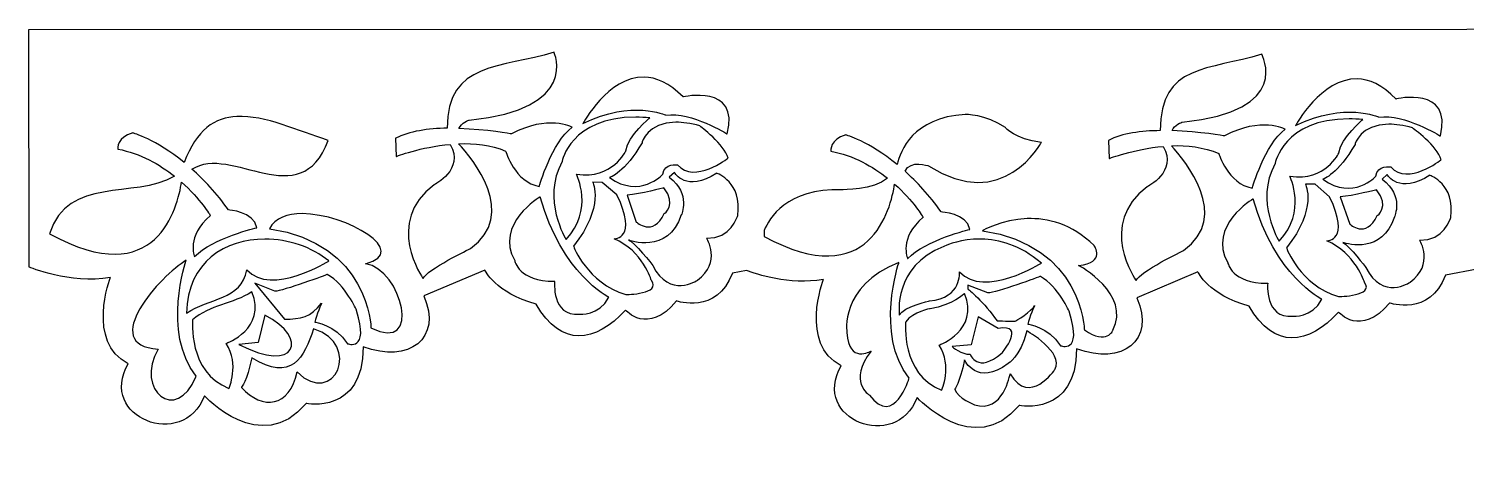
# Model space of a CAD drawing. Header units: centimetres. Extents: x -8.4 to 5.7, y 11.9 to 13.
# Drawn here: x -8.446 to -4.907, y 11.946 to 13.01 of the extents above; entities that cross this region are included whole.
import ezdxf

# ---------------------------------------------------------------- set-up
doc = ezdxf.new("R2010")
doc.units = ezdxf.units.CM
doc.header["$MEASUREMENT"] = 0
doc.layers.add('Layer 1', color=7, linetype='Continuous')

msp = doc.modelspace()

# ---------------------------------------------------------------- linework, layer by layer
at = {"layer": 'Layer 1', "color": 21}
for points, knots in [([(-1.36597, 13.0102), (-1.36597, 13.0102), (-8.44605, 13.00855), (-8.44605, 13.00855), (-8.44605, 13.00855), (-8.44605, 13.00855), (-8.44523, 12.42398), (-8.44523, 12.42398), (-8.44523, 12.42398), (-8.44523, 12.42398), (-8.34491, 12.38074), (-8.24514, 12.39835), (-8.24514, 12.39835), (-8.24514, 12.39835), (-8.30519, 12.23902), (-8.20131, 12.18586), (-8.20131, 12.18586), (-8.2777, 12.05446), (-8.06534, 11.97071), (-8.01363, 12.10731), (-8.01363, 12.10731), (-8.01363, 12.10731), (-7.87517, 11.95535), (-7.7631, 12.08829), (-7.7631, 12.08829), (-7.7631, 12.08829), (-7.62258, 12.06061), (-7.62254, 12.22803), (-7.62254, 12.22803), (-7.51024, 12.18499), (-7.42706, 12.24907), (-7.47371, 12.35288), (-7.47371, 12.35288), (-7.47371, 12.35288), (-7.32323, 12.41654), (-7.32323, 12.41654), (-7.32323, 12.41654), (-7.32323, 12.41654), (-7.29842, 12.36026), (-7.19672, 12.33303), (-7.19672, 12.33303), (-7.13597, 12.22484), (-7.05127, 12.23678), (-6.97679, 12.31815), (-6.97679, 12.31815), (-6.97679, 12.31815), (-6.92314, 12.25419), (-6.85111, 12.34047), (-6.85111, 12.34047), (-6.85111, 12.34047), (-6.75213, 12.30585), (-6.71386, 12.4091), (-6.71386, 12.4091), (-6.71386, 12.4091), (-6.67913, 12.41572), (-6.67913, 12.41572), (-6.67913, 12.41572), (-6.65529, 12.40651), (-6.57444, 12.37845), (-6.48979, 12.39339), (-6.48979, 12.39339), (-6.48979, 12.39339), (-6.54984, 12.23406), (-6.44597, 12.1809), (-6.44597, 12.1809), (-6.52235, 12.0495), (-6.31082, 11.96657), (-6.25911, 12.10318), (-6.25911, 12.10318), (-6.25911, 12.10318), (-6.11982, 11.95039), (-6.00775, 12.08333), (-6.00775, 12.08333), (-6.00775, 12.08333), (-5.8664, 12.05565), (-5.86637, 12.22307), (-5.86637, 12.22307), (-5.75406, 12.18003), (-5.67171, 12.24411), (-5.71836, 12.34792), (-5.71836, 12.34792), (-5.71836, 12.34792), (-5.56788, 12.41241), (-5.56788, 12.41241), (-5.56788, 12.41241), (-5.56788, 12.41241), (-5.54307, 12.3553), (-5.44138, 12.32807), (-5.44138, 12.32807), (-5.38063, 12.21988), (-5.29593, 12.23182), (-5.22144, 12.31319), (-5.22144, 12.31319), (-5.22144, 12.31319), (-5.1678, 12.24923), (-5.09577, 12.33551), (-5.09577, 12.33551), (-5.09577, 12.33551), (-4.99679, 12.30089), (-4.95851, 12.40414), (-4.95851, 12.40414), (-4.95851, 12.40414), (-4.87997, 12.41902), (-4.87997, 12.41902), (-4.87997, 12.41902), (-4.87997, 12.41902), (-4.87997, 12.4215), (-4.87997, 12.4215), (-4.87997, 12.4215), (-4.84172, 12.41191), (-4.78875, 12.4038), (-4.73527, 12.41323), (-4.73527, 12.41323), (-4.73527, 12.41324), (-4.79532, 12.25391), (-4.69145, 12.20074), (-4.69145, 12.20074), (-4.76783, 12.06934), (-4.55548, 11.98642), (-4.50376, 12.12302), (-4.50376, 12.12302), (-4.50376, 12.12302), (-4.3653, 11.97023), (-4.25323, 12.10318), (-4.25323, 12.10318), (-4.25323, 12.10318), (-4.11271, 12.07549), (-4.11267, 12.24291), (-4.11267, 12.24291), (-4.00037, 12.19987), (-3.91719, 12.26396), (-3.96385, 12.36776), (-3.96385, 12.36776), (-3.96385, 12.36776), (-3.81336, 12.43225), (-3.81336, 12.43225), (-3.81336, 12.43225), (-3.81336, 12.43225), (-3.78855, 12.37514), (-3.68686, 12.34792), (-3.68686, 12.34792), (-3.62611, 12.23973), (-3.54141, 12.25249), (-3.46693, 12.33386), (-3.46693, 12.33386), (-3.46693, 12.33386), (-3.41328, 12.26907), (-3.34125, 12.35536), (-3.34125, 12.35536), (-3.34125, 12.35536), (-3.24227, 12.32074), (-3.204, 12.42398), (-3.204, 12.42398), (-3.204, 12.42398), (-3.16927, 12.4306), (-3.16927, 12.4306), (-3.16927, 12.4306), (-3.14543, 12.42139), (-3.06457, 12.39416), (-2.97993, 12.4091), (-2.97993, 12.4091), (-2.97993, 12.4091), (-3.03998, 12.24895), (-2.93611, 12.19578), (-2.93611, 12.19578), (-3.01249, 12.06438), (-2.80013, 11.98145), (-2.74842, 12.11806), (-2.74842, 12.11806), (-2.74842, 12.11806), (-2.60996, 11.96527), (-2.49789, 12.09822), (-2.49789, 12.09822), (-2.49789, 12.09822), (-2.35654, 12.07053), (-2.3565, 12.23795), (-2.3565, 12.23795), (-2.2442, 12.19491), (-2.16185, 12.25982), (-2.2085, 12.36363), (-2.2085, 12.36363), (-2.2085, 12.36363), (-2.05802, 12.42729), (-2.05802, 12.42729), (-2.05802, 12.42729), (-2.05802, 12.42729), (-2.03321, 12.37018), (-1.93152, 12.34295), (-1.93152, 12.34295), (-1.87076, 12.23477), (-1.78606, 12.24753), (-1.71158, 12.3289), (-1.71158, 12.3289), (-1.71158, 12.3289), (-1.65794, 12.26411), (-1.5859, 12.3504), (-1.5859, 12.3504), (-1.5859, 12.3504), (-1.48692, 12.3166), (-1.44865, 12.41985), (-1.44865, 12.41985), (-1.44865, 12.41985), (-1.38499, 12.43225), (-1.38499, 12.43225), (-1.38499, 12.43225), (-1.34543, 12.41108), (-1.2779, 12.38276), (-1.21301, 12.39422), (-1.21301, 12.39422), (-1.21301, 12.39422), (-1.27306, 12.23489), (-1.16919, 12.18172), (-1.16919, 12.18172), (-1.24557, 12.05032), (-1.03321, 11.96657), (-0.9815, 12.10318), (-0.9815, 12.10318), (-0.9815, 12.10318), (-0.84304, 11.95121), (-0.73097, 12.08416), (-0.73097, 12.08416), (-0.73097, 12.08416), (-0.59045, 12.05647), (-0.59041, 12.22389), (-0.59041, 12.22389), (-0.47811, 12.18085), (-0.39493, 12.24494), (-0.44158, 12.34874), (-0.44158, 12.34874), (-0.44158, 12.34874), (-0.2911, 12.41241), (-0.2911, 12.41241), (-0.2911, 12.41241), (-0.2911, 12.41241), (-0.26629, 12.35612), (-0.1646, 12.3289), (-0.1646, 12.3289), (-0.10384, 12.22071), (-0.01914, 12.23265), (0.05534, 12.31402), (0.05534, 12.31402), (0.05534, 12.31402), (0.10899, 12.25006), (0.18102, 12.33634), (0.18102, 12.33634), (0.18102, 12.33634), (0.28, 12.30172), (0.31827, 12.40497), (0.31827, 12.40497), (0.31827, 12.40497), (0.353, 12.41158), (0.353, 12.41158), (0.353, 12.41158), (0.37684, 12.40237), (0.45769, 12.37432), (0.54234, 12.38926), (0.54234, 12.38926), (0.54234, 12.38926), (0.48229, 12.22993), (0.58616, 12.17676), (0.58616, 12.17676), (0.50978, 12.04536), (0.72131, 11.96244), (0.77302, 12.09904), (0.77302, 12.09904), (0.77302, 12.09904), (0.91231, 11.94625), (1.02438, 12.0792), (1.02438, 12.0792), (1.02438, 12.0792), (1.16573, 12.05151), (1.16576, 12.21893), (1.16576, 12.21893), (1.27807, 12.17589), (1.36042, 12.23998), (1.31376, 12.34378), (1.31376, 12.34378), (1.31376, 12.34378), (1.46425, 12.40827), (1.46425, 12.40827), (1.46425, 12.40827), (1.46425, 12.40827), (1.48906, 12.35116), (1.59075, 12.32394), (1.59075, 12.32394), (1.6515, 12.21575), (1.7362, 12.22768), (1.81068, 12.30906), (1.81068, 12.30906), (1.81068, 12.30905), (1.86433, 12.2451), (1.93636, 12.33138), (1.93636, 12.33138), (1.93636, 12.33138), (2.03534, 12.29676), (2.07361, 12.40001), (2.07361, 12.40001), (2.07361, 12.40001), (2.15216, 12.41489), (2.15216, 12.41489), (2.15216, 12.41489), (2.15216, 12.41489), (2.15216, 12.41737), (2.15216, 12.41737), (2.15216, 12.41737), (2.19041, 12.40778), (2.24338, 12.39966), (2.29686, 12.4091), (2.29686, 12.4091), (2.29686, 12.4091), (2.2368, 12.24977), (2.34068, 12.19661), (2.34068, 12.19661), (2.2643, 12.06521), (2.47665, 11.98228), (2.52837, 12.11889), (2.52837, 12.11889), (2.52837, 12.11889), (2.66682, 11.9661), (2.77889, 12.09904), (2.77889, 12.09904), (2.77889, 12.09904), (2.91942, 12.07136), (2.91945, 12.23878), (2.91945, 12.23878), (3.03176, 12.19574), (3.11494, 12.25982), (3.06828, 12.36363), (3.06828, 12.36363), (3.06828, 12.36363), (3.21876, 12.42812), (3.21876, 12.42812), (3.21876, 12.42812), (3.21876, 12.42812), (3.24357, 12.37101), (3.34527, 12.34378), (3.34527, 12.34378), (3.40602, 12.23559), (3.49072, 12.24836), (3.5652, 12.32973), (3.5652, 12.32973), (3.5652, 12.32973), (3.61885, 12.26494), (3.69088, 12.35122), (3.69088, 12.35122), (3.69088, 12.35122), (3.78986, 12.3166), (3.82813, 12.41985), (3.82813, 12.41985), (3.82813, 12.41985), (3.86286, 12.42646), (3.86286, 12.42646), (3.86286, 12.42646), (3.8867, 12.41726), (3.96756, 12.39003), (4.0522, 12.40497), (4.0522, 12.40497), (4.0522, 12.40497), (3.99215, 12.24481), (4.09602, 12.19165), (4.09602, 12.19165), (4.01964, 12.06025), (4.232, 11.97732), (4.28371, 12.11392), (4.28371, 12.11392), (4.28371, 12.11392), (4.42217, 11.96113), (4.53424, 12.09408), (4.53424, 12.09408), (4.53424, 12.09408), (4.67559, 12.0664), (4.67563, 12.23381), (4.67563, 12.23381), (4.78793, 12.19077), (4.87028, 12.25569), (4.82363, 12.35949), (4.82363, 12.35949), (4.82363, 12.35949), (4.97411, 12.42316), (4.97411, 12.42316), (4.97411, 12.42316), (4.97411, 12.42316), (4.99892, 12.36605), (5.10061, 12.33882), (5.10061, 12.33882), (5.16136, 12.23063), (5.24606, 12.24339), (5.32055, 12.32476), (5.32055, 12.32476), (5.32055, 12.32476), (5.37419, 12.25998), (5.44623, 12.34626), (5.44623, 12.34626), (5.44622, 12.34626), (5.54521, 12.31247), (5.58348, 12.41572), (5.58348, 12.41572), (5.58348, 12.41572), (5.66285, 12.4306), (5.66285, 12.4306), (5.66285, 12.4306), (5.66285, 12.4306), (5.66699, 13.00524), (5.66699, 13.00524), (5.66699, 13.00524), (5.66699, 13.00524), (-1.36597, 13.00359), (-1.36597, 13.00359), (-1.36597, 13.00359), (-1.36597, 13.00359), (-1.36597, 13.0102), (-1.36597, 13.0102)], [0, 0, 0, 0, 0.0096154, 0.0096154, 0.0096154, 0.0096154, 0.0192308, 0.0192308, 0.0192308, 0.0192308, 0.0288462, 0.0288462, 0.0288462, 0.0288462, 0.0384615, 0.0384615, 0.0384615, 0.0384615, 0.0480769, 0.0480769, 0.0480769, 0.0480769, 0.0576923, 0.0576923, 0.0576923, 0.0576923, 0.0673077, 0.0673077, 0.0673077, 0.0673077, 0.0769231, 0.0769231, 0.0769231, 0.0769231, 0.0865385, 0.0865385, 0.0865385, 0.0865385, 0.0961538, 0.0961538, 0.0961538, 0.0961538, 0.1057692, 0.1057692, 0.1057692, 0.1057692, 0.1153846, 0.1153846, 0.1153846, 0.1153846, 0.125, 0.125, 0.125, 0.125, 0.1346154, 0.1346154, 0.1346154, 0.1346154, 0.1442308, 0.1442308, 0.1442308, 0.1442308, 0.1538462, 0.1538462, 0.1538462, 0.1538462, 0.1634615, 0.1634615, 0.1634615, 0.1634615, 0.1730769, 0.1730769, 0.1730769, 0.1730769, 0.1826923, 0.1826923, 0.1826923, 0.1826923, 0.1923077, 0.1923077, 0.1923077, 0.1923077, 0.2019231, 0.2019231, 0.2019231, 0.2019231, 0.2115385, 0.2115385, 0.2115385, 0.2115385, 0.2211538, 0.2211538, 0.2211538, 0.2211538, 0.2307692, 0.2307692, 0.2307692, 0.2307692, 0.2403846, 0.2403846, 0.2403846, 0.2403846, 0.25, 0.25, 0.25, 0.25, 0.2596154, 0.2596154, 0.2596154, 0.2596154, 0.2692308, 0.2692308, 0.2692308, 0.2692308, 0.2788462, 0.2788462, 0.2788462, 0.2788462, 0.2884615, 0.2884615, 0.2884615, 0.2884615, 0.2980769, 0.2980769, 0.2980769, 0.2980769, 0.3076923, 0.3076923, 0.3076923, 0.3076923, 0.3173077, 0.3173077, 0.3173077, 0.3173077, 0.3269231, 0.3269231, 0.3269231, 0.3269231, 0.3365385, 0.3365385, 0.3365385, 0.3365385, 0.3461538, 0.3461538, 0.3461538, 0.3461538, 0.3557692, 0.3557692, 0.3557692, 0.3557692, 0.3653846, 0.3653846, 0.3653846, 0.3653846, 0.375, 0.375, 0.375, 0.375, 0.3846154, 0.3846154, 0.3846154, 0.3846154, 0.3942308, 0.3942308, 0.3942308, 0.3942308, 0.4038462, 0.4038462, 0.4038462, 0.4038462, 0.4134615, 0.4134615, 0.4134615, 0.4134615, 0.4230769, 0.4230769, 0.4230769, 0.4230769, 0.4326923, 0.4326923, 0.4326923, 0.4326923, 0.4423077, 0.4423077, 0.4423077, 0.4423077, 0.4519231, 0.4519231, 0.4519231, 0.4519231, 0.4615385, 0.4615385, 0.4615385, 0.4615385, 0.4711538, 0.4711538, 0.4711538, 0.4711538, 0.4807692, 0.4807692, 0.4807692, 0.4807692, 0.4903846, 0.4903846, 0.4903846, 0.4903846, 0.5, 0.5, 0.5, 0.5, 0.5096154, 0.5096154, 0.5096154, 0.5096154, 0.5192308, 0.5192308, 0.5192308, 0.5192308, 0.5288462, 0.5288462, 0.5288462, 0.5288462, 0.5384615, 0.5384615, 0.5384615, 0.5384615, 0.5480769, 0.5480769, 0.5480769, 0.5480769, 0.5576923, 0.5576923, 0.5576923, 0.5576923, 0.5673077, 0.5673077, 0.5673077, 0.5673077, 0.5769231, 0.5769231, 0.5769231, 0.5769231, 0.5865385, 0.5865385, 0.5865385, 0.5865385, 0.5961538, 0.5961538, 0.5961538, 0.5961538, 0.6057692, 0.6057692, 0.6057692, 0.6057692, 0.6153846, 0.6153846, 0.6153846, 0.6153846, 0.625, 0.625, 0.625, 0.625, 0.6346154, 0.6346154, 0.6346154, 0.6346154, 0.6442308, 0.6442308, 0.6442308, 0.6442308, 0.6538462, 0.6538462, 0.6538462, 0.6538462, 0.6634615, 0.6634615, 0.6634615, 0.6634615, 0.6730769, 0.6730769, 0.6730769, 0.6730769, 0.6826923, 0.6826923, 0.6826923, 0.6826923, 0.6923077, 0.6923077, 0.6923077, 0.6923077, 0.7019231, 0.7019231, 0.7019231, 0.7019231, 0.7115385, 0.7115385, 0.7115385, 0.7115385, 0.7211538, 0.7211538, 0.7211538, 0.7211538, 0.7307692, 0.7307692, 0.7307692, 0.7307692, 0.7403846, 0.7403846, 0.7403846, 0.7403846, 0.75, 0.75, 0.75, 0.75, 0.7596154, 0.7596154, 0.7596154, 0.7596154, 0.7692308, 0.7692308, 0.7692308, 0.7692308, 0.7788462, 0.7788462, 0.7788462, 0.7788462, 0.7884615, 0.7884615, 0.7884615, 0.7884615, 0.7980769, 0.7980769, 0.7980769, 0.7980769, 0.8076923, 0.8076923, 0.8076923, 0.8076923, 0.8173077, 0.8173077, 0.8173077, 0.8173077, 0.8269231, 0.8269231, 0.8269231, 0.8269231, 0.8365385, 0.8365385, 0.8365385, 0.8365385, 0.8461538, 0.8461538, 0.8461538, 0.8461538, 0.8557692, 0.8557692, 0.8557692, 0.8557692, 0.8653846, 0.8653846, 0.8653846, 0.8653846, 0.875, 0.875, 0.875, 0.875, 0.8846154, 0.8846154, 0.8846154, 0.8846154, 0.8942308, 0.8942308, 0.8942308, 0.8942308, 0.9038462, 0.9038462, 0.9038462, 0.9038462, 0.9134615, 0.9134615, 0.9134615, 0.9134615, 0.9230769, 0.9230769, 0.9230769, 0.9230769, 0.9326923, 0.9326923, 0.9326923, 0.9326923, 0.9423077, 0.9423077, 0.9423077, 0.9423077, 0.9519231, 0.9519231, 0.9519231, 0.9519231, 0.9615385, 0.9615385, 0.9615385, 0.9615385, 0.9711538, 0.9711538, 0.9711538, 0.9711538, 0.9807692, 0.9807692, 0.9807692, 0.9807692, 1, 1, 1, 1]), ([(-7.1529, 12.95232), (-7.1529, 12.95232), (-7.08686, 12.81243), (-7.36209, 12.78531), (-7.36209, 12.78531), (-7.36209, 12.78531), (-7.38077, 12.77923), (-7.38689, 12.76463), (-7.38689, 12.76463), (-7.31795, 12.76257), (-7.25791, 12.75141), (-7.25791, 12.75141), (-7.25791, 12.75141), (-7.1681, 12.79976), (-7.10825, 12.76794), (-7.10825, 12.76794), (-7.10825, 12.76794), (-7.15859, 12.73086), (-7.18928, 12.62242), (-7.18928, 12.62242), (-7.18928, 12.62242), (-7.24936, 12.63261), (-7.27197, 12.70924), (-7.27197, 12.70924), (-7.27197, 12.70924), (-7.30873, 12.72485), (-7.349, 12.72885), (-7.38772, 12.72743), (-7.38772, 12.72743), (-7.354, 12.69096), (-7.24021, 12.55327), (-7.35878, 12.46946), (-7.35878, 12.46946), (-7.35878, 12.46946), (-7.46717, 12.41697), (-7.47536, 12.39587), (-7.47536, 12.39587), (-7.47536, 12.39587), (-7.57259, 12.53384), (-7.44808, 12.62656), (-7.44808, 12.62656), (-7.44808, 12.62656), (-7.37279, 12.66323), (-7.40839, 12.72577), (-7.40839, 12.72577), (-7.48136, 12.71948), (-7.54151, 12.69601), (-7.54151, 12.69601), (-7.54151, 12.69601), (-7.54151, 12.69601), (-7.54316, 12.74066), (-7.54316, 12.74066), (-7.54316, 12.74066), (-7.50925, 12.75837), (-7.4623, 12.76478), (-7.41583, 12.76546), (-7.41583, 12.76546), (-7.41636, 12.93097), (-7.28118, 12.91212), (-7.1529, 12.95232)], [0, 0, 0, 0, 0.0625, 0.0625, 0.0625, 0.0625, 0.125, 0.125, 0.125, 0.125, 0.1875, 0.1875, 0.1875, 0.1875, 0.25, 0.25, 0.25, 0.25, 0.3125, 0.3125, 0.3125, 0.3125, 0.375, 0.375, 0.375, 0.375, 0.4375, 0.4375, 0.4375, 0.4375, 0.5, 0.5, 0.5, 0.5, 0.5625, 0.5625, 0.5625, 0.5625, 0.625, 0.625, 0.625, 0.625, 0.6875, 0.6875, 0.6875, 0.6875, 0.75, 0.75, 0.75, 0.75, 0.8125, 0.8125, 0.8125, 0.8125, 0.875, 0.875, 0.875, 0.875, 1, 1, 1, 1]), ([(-5.41079, 12.94736), (-5.41079, 12.94736), (-5.33151, 12.80747), (-5.60674, 12.78034), (-5.60674, 12.78034), (-5.60674, 12.78034), (-5.62542, 12.77427), (-5.63155, 12.75967), (-5.63155, 12.75967), (-5.5626, 12.75761), (-5.50256, 12.74644), (-5.50256, 12.74644), (-5.50256, 12.74644), (-5.41275, 12.7948), (-5.35291, 12.76298), (-5.35291, 12.76298), (-5.35291, 12.76298), (-5.40325, 12.7259), (-5.43394, 12.61829), (-5.43394, 12.61829), (-5.43394, 12.61829), (-5.49401, 12.62848), (-5.51662, 12.70345), (-5.51662, 12.70345), (-5.51662, 12.70345), (-5.55339, 12.71906), (-5.59448, 12.72389), (-5.6332, 12.72247), (-5.6332, 12.72247), (-5.59948, 12.686), (-5.48486, 12.54831), (-5.60344, 12.4645), (-5.60344, 12.4645), (-5.60344, 12.4645), (-5.71182, 12.41201), (-5.72002, 12.39091), (-5.72002, 12.39091), (-5.72002, 12.39091), (-5.81725, 12.52888), (-5.69273, 12.62159), (-5.69273, 12.62159), (-5.69273, 12.62159), (-5.61744, 12.65827), (-5.65305, 12.72081), (-5.65305, 12.72081), (-5.72602, 12.71451), (-5.78616, 12.69105), (-5.78616, 12.69105), (-5.78616, 12.69105), (-5.78616, 12.69105), (-5.78782, 12.7357), (-5.78782, 12.7357), (-5.78782, 12.7357), (-5.75391, 12.75341), (-5.70695, 12.759), (-5.66049, 12.75967), (-5.66049, 12.75967), (-5.66102, 12.92518), (-5.53906, 12.90716), (-5.41079, 12.94736)], [0, 0, 0, 0, 0.0625, 0.0625, 0.0625, 0.0625, 0.125, 0.125, 0.125, 0.125, 0.1875, 0.1875, 0.1875, 0.1875, 0.25, 0.25, 0.25, 0.25, 0.3125, 0.3125, 0.3125, 0.3125, 0.375, 0.375, 0.375, 0.375, 0.4375, 0.4375, 0.4375, 0.4375, 0.5, 0.5, 0.5, 0.5, 0.5625, 0.5625, 0.5625, 0.5625, 0.625, 0.625, 0.625, 0.625, 0.6875, 0.6875, 0.6875, 0.6875, 0.75, 0.75, 0.75, 0.75, 0.8125, 0.8125, 0.8125, 0.8125, 0.875, 0.875, 0.875, 0.875, 1, 1, 1, 1]), ([(-6.93131, 12.89114), (-6.90175, 12.89065), (-6.86952, 12.87756), (-6.8354, 12.84236), (-6.8354, 12.84236), (-6.83536, 12.84236), (-6.69547, 12.87599), (-6.72626, 12.75141), (-6.72626, 12.75141), (-6.72626, 12.75141), (-6.81456, 12.80631), (-6.87757, 12.79771), (-6.87757, 12.79771), (-6.87757, 12.79771), (-6.96044, 12.83677), (-7.0818, 12.77704), (-7.0818, 12.77704), (-7.0818, 12.77704), (-7.01999, 12.8926), (-6.93131, 12.89114)], [0, 0, 0, 0, 0.1666667, 0.1666667, 0.1666667, 0.1666667, 0.3333333, 0.3333333, 0.3333333, 0.3333333, 0.5, 0.5, 0.5, 0.5, 0.6666667, 0.6666667, 0.6666667, 0.6666667, 1, 1, 1, 1]), ([(-5.17597, 12.887), (-5.14641, 12.88652), (-5.11417, 12.8726), (-5.08006, 12.83739), (-5.08006, 12.83739), (-5.08002, 12.83739), (-4.94013, 12.87103), (-4.97092, 12.74644), (-4.97092, 12.74644), (-4.97092, 12.74644), (-5.05922, 12.80135), (-5.12223, 12.79275), (-5.12223, 12.79275), (-5.12223, 12.79275), (-5.20592, 12.83181), (-5.32728, 12.77208), (-5.32728, 12.77208), (-5.32728, 12.77208), (-5.26465, 12.88847), (-5.17597, 12.887)], [0, 0, 0, 0, 0.1666667, 0.1666667, 0.1666667, 0.1666667, 0.3333333, 0.3333333, 0.3333333, 0.3333333, 0.5, 0.5, 0.5, 0.5, 0.6666667, 0.6666667, 0.6666667, 0.6666667, 1, 1, 1, 1]), ([(-7.93342, 12.7944), (-7.86405, 12.79791), (-7.78218, 12.75847), (-7.70853, 12.7357), (-7.70853, 12.7357), (-7.77819, 12.55104), (-7.94721, 12.72879), (-8.04422, 12.66459), (-8.04422, 12.66459), (-8.01531, 12.63872), (-7.98409, 12.60636), (-7.95409, 12.56454), (-7.95409, 12.56454), (-7.95409, 12.56454), (-7.89186, 12.56088), (-7.88464, 12.52072), (-7.88464, 12.52072), (-7.88464, 12.52072), (-7.99238, 12.49621), (-8.0376, 12.44961), (-8.0376, 12.44961), (-8.0376, 12.44961), (-8.05976, 12.49942), (-7.99874, 12.55049), (-7.99874, 12.55049), (-7.99874, 12.55049), (-8.02357, 12.59179), (-8.06985, 12.63317), (-8.06985, 12.63317), (-8.07895, 12.57266), (-8.13028, 12.35989), (-8.39479, 12.50584), (-8.39479, 12.50584), (-8.34819, 12.6489), (-8.18984, 12.5895), (-8.08721, 12.64723), (-8.08721, 12.64723), (-8.12357, 12.67635), (-8.1701, 12.70336), (-8.22695, 12.7142), (-8.22695, 12.7142), (-8.22695, 12.7142), (-8.22914, 12.74495), (-8.18974, 12.75389), (-8.18974, 12.75389), (-8.18974, 12.75389), (-8.13406, 12.73879), (-8.06323, 12.68113), (-8.06323, 12.68113), (-8.0337, 12.76275), (-7.98738, 12.79167), (-7.93342, 12.7944)], [0, 0, 0, 0, 0.0714286, 0.0714286, 0.0714286, 0.0714286, 0.1428571, 0.1428571, 0.1428571, 0.1428571, 0.2142857, 0.2142857, 0.2142857, 0.2142857, 0.2857143, 0.2857143, 0.2857143, 0.2857143, 0.3571429, 0.3571429, 0.3571429, 0.3571429, 0.4285714, 0.4285714, 0.4285714, 0.4285714, 0.5, 0.5, 0.5, 0.5, 0.5714286, 0.5714286, 0.5714286, 0.5714286, 0.6428571, 0.6428571, 0.6428571, 0.6428571, 0.7142857, 0.7142857, 0.7142857, 0.7142857, 0.7857143, 0.7857143, 0.7857143, 0.7857143, 0.8571429, 0.8571429, 0.8571429, 0.8571429, 1, 1, 1, 1]), ([(-6.95116, 12.79275), (-6.94036, 12.79275), (-6.92935, 12.79213), (-6.91726, 12.79109), (-6.91726, 12.79109), (-6.91726, 12.79109), (-6.97017, 12.74769), (-6.97596, 12.71006), (-6.97596, 12.71006), (-6.97596, 12.71003), (-7.00874, 12.63922), (-7.09751, 12.65219), (-7.09751, 12.65219), (-7.09751, 12.65219), (-7.054, 12.56401), (-7.12314, 12.49178), (-7.12314, 12.49178), (-7.12314, 12.49178), (-7.18422, 12.58994), (-7.13306, 12.68361), (-7.13306, 12.68361), (-7.13306, 12.68361), (-7.11305, 12.79275), (-6.95116, 12.79275)], [0, 0, 0, 0, 0.1428571, 0.1428571, 0.1428571, 0.1428571, 0.2857143, 0.2857143, 0.2857143, 0.2857143, 0.4285714, 0.4285714, 0.4285714, 0.4285714, 0.5714286, 0.5714286, 0.5714286, 0.5714286, 0.7142857, 0.7142857, 0.7142857, 0.7142857, 1, 1, 1, 1]), ([(-6.85277, 12.78034), (-6.8365, 12.78036), (-6.81701, 12.77774), (-6.79406, 12.77125), (-6.79406, 12.77125), (-6.79406, 12.77125), (-6.73198, 12.72496), (-6.72461, 12.69187), (-6.72461, 12.69187), (-6.72465, 12.69187), (-6.80747, 12.62766), (-6.84863, 12.67534), (-6.84863, 12.67534), (-6.84863, 12.67534), (-6.882, 12.68039), (-6.88501, 12.65219), (-6.88501, 12.65219), (-6.88501, 12.65219), (-6.9414, 12.59109), (-7.01648, 12.64392), (-7.01648, 12.64392), (-7.01648, 12.64392), (-6.97669, 12.65734), (-6.93627, 12.72991), (-6.93627, 12.72991), (-6.93627, 12.72991), (-6.92326, 12.78029), (-6.85277, 12.78034)], [0, 0, 0, 0, 0.125, 0.125, 0.125, 0.125, 0.25, 0.25, 0.25, 0.25, 0.375, 0.375, 0.375, 0.375, 0.5, 0.5, 0.5, 0.5, 0.625, 0.625, 0.625, 0.625, 0.75, 0.75, 0.75, 0.75, 1, 1, 1, 1]), ([(-6.14087, 12.79936), (-6.14087, 12.79936), (-6.09086, 12.80074), (-6.04165, 12.76711), (-6.04165, 12.76711), (-6.04165, 12.76711), (-6.01856, 12.73862), (-5.95318, 12.73073), (-5.95318, 12.73073), (-5.95318, 12.73073), (-6.04701, 12.55495), (-6.231, 12.67286), (-6.231, 12.67286), (-6.231, 12.67286), (-6.27481, 12.68892), (-6.28887, 12.65963), (-6.28887, 12.65963), (-6.25996, 12.63376), (-6.22958, 12.6014), (-6.19958, 12.55958), (-6.19958, 12.55958), (-6.19958, 12.55958), (-6.13651, 12.55675), (-6.1293, 12.51659), (-6.1293, 12.51659), (-6.1293, 12.51659), (-6.23703, 12.49125), (-6.28226, 12.44465), (-6.28226, 12.44465), (-6.28226, 12.44465), (-6.30524, 12.49529), (-6.24422, 12.54635), (-6.24422, 12.54635), (-6.24422, 12.54635), (-6.26823, 12.58683), (-6.3145, 12.62821), (-6.3145, 12.62821), (-6.32355, 12.56803), (-6.3746, 12.35801), (-6.63531, 12.49922), (-6.63531, 12.49922), (-6.63531, 12.49922), (-6.63531, 12.51411), (-6.63531, 12.51411), (-6.63531, 12.51411), (-6.62371, 12.54364), (-6.58131, 12.61784), (-6.44432, 12.61415), (-6.44432, 12.61415), (-6.44432, 12.61415), (-6.3657, 12.61372), (-6.33187, 12.64226), (-6.33187, 12.64226), (-6.36822, 12.67139), (-6.41476, 12.6984), (-6.4716, 12.70924), (-6.4716, 12.70924), (-6.4716, 12.70924), (-6.47379, 12.73999), (-6.43439, 12.74892), (-6.43439, 12.74892), (-6.43439, 12.74892), (-6.37872, 12.73383), (-6.30789, 12.67616), (-6.30789, 12.67616), (-6.30063, 12.70938), (-6.2702, 12.79161), (-6.14087, 12.79936)], [0, 0, 0, 0, 0.0555556, 0.0555556, 0.0555556, 0.0555556, 0.1111111, 0.1111111, 0.1111111, 0.1111111, 0.1666667, 0.1666667, 0.1666667, 0.1666667, 0.2222222, 0.2222222, 0.2222222, 0.2222222, 0.2777778, 0.2777778, 0.2777778, 0.2777778, 0.3333333, 0.3333333, 0.3333333, 0.3333333, 0.3888889, 0.3888889, 0.3888889, 0.3888889, 0.4444444, 0.4444444, 0.4444444, 0.4444444, 0.5, 0.5, 0.5, 0.5, 0.5555556, 0.5555556, 0.5555556, 0.5555556, 0.6111111, 0.6111111, 0.6111111, 0.6111111, 0.6666667, 0.6666667, 0.6666667, 0.6666667, 0.7222222, 0.7222222, 0.7222222, 0.7222222, 0.7777778, 0.7777778, 0.7777778, 0.7777778, 0.8333333, 0.8333333, 0.8333333, 0.8333333, 0.8888889, 0.8888889, 0.8888889, 0.8888889, 1, 1, 1, 1]), ([(-5.19581, 12.78861), (-5.18502, 12.78861), (-5.174, 12.788), (-5.16191, 12.78696), (-5.16191, 12.78696), (-5.16191, 12.78696), (-5.21483, 12.74273), (-5.22062, 12.7051), (-5.22062, 12.7051), (-5.22062, 12.70507), (-5.25257, 12.63426), (-5.34133, 12.64723), (-5.34133, 12.64723), (-5.34133, 12.64723), (-5.29866, 12.55988), (-5.36779, 12.48765), (-5.36779, 12.48765), (-5.36779, 12.48765), (-5.42888, 12.58498), (-5.37771, 12.67864), (-5.37771, 12.67864), (-5.37771, 12.67864), (-5.35771, 12.78861), (-5.19581, 12.78861)], [0, 0, 0, 0, 0.1428571, 0.1428571, 0.1428571, 0.1428571, 0.2857143, 0.2857143, 0.2857143, 0.2857143, 0.4285714, 0.4285714, 0.4285714, 0.4285714, 0.5714286, 0.5714286, 0.5714286, 0.5714286, 0.7142857, 0.7142857, 0.7142857, 0.7142857, 1, 1, 1, 1]), ([(-5.09742, 12.77538), (-5.08115, 12.7754), (-5.06249, 12.77278), (-5.03954, 12.76629), (-5.03954, 12.76629), (-5.03954, 12.76629), (-4.97663, 12.72082), (-4.96926, 12.68774), (-4.96926, 12.68774), (-4.9693, 12.68774), (-5.05129, 12.6227), (-5.09246, 12.67038), (-5.09246, 12.67038), (-5.09246, 12.67038), (-5.12666, 12.67543), (-5.12967, 12.64723), (-5.12967, 12.64723), (-5.12967, 12.64723), (-5.18523, 12.58696), (-5.2603, 12.63978), (-5.2603, 12.63978), (-5.2603, 12.63978), (-5.22134, 12.65321), (-5.18093, 12.72577), (-5.18093, 12.72577), (-5.18093, 12.72577), (-5.16792, 12.77533), (-5.09742, 12.77538)], [0, 0, 0, 0, 0.125, 0.125, 0.125, 0.125, 0.25, 0.25, 0.25, 0.25, 0.375, 0.375, 0.375, 0.375, 0.5, 0.5, 0.5, 0.5, 0.625, 0.625, 0.625, 0.625, 0.75, 0.75, 0.75, 0.75, 1, 1, 1, 1]), ([(-6.85607, 12.65632), (-6.85607, 12.65632), (-6.82855, 12.60614), (-6.75189, 12.65467), (-6.75189, 12.65467), (-6.75189, 12.65467), (-6.6889, 12.63284), (-6.70063, 12.55049), (-6.70063, 12.55049), (-6.70063, 12.55049), (-6.71734, 12.49197), (-6.77752, 12.49509), (-6.77752, 12.49509), (-6.77752, 12.49509), (-6.73891, 12.43573), (-6.79985, 12.39174), (-6.79985, 12.39174), (-6.79989, 12.39174), (-6.86925, 12.34505), (-6.90982, 12.42812), (-6.90982, 12.42812), (-6.90982, 12.42812), (-6.95634, 12.48762), (-6.96935, 12.49013), (-6.96935, 12.49013), (-6.96935, 12.49013), (-6.87251, 12.45353), (-6.83954, 12.55214), (-6.83954, 12.55214), (-6.83954, 12.55214), (-6.81498, 12.60394), (-6.8693, 12.64475), (-6.8693, 12.64475), (-6.8693, 12.64475), (-6.85607, 12.65632), (-6.85607, 12.65632)], [0, 0, 0, 0, 0.1, 0.1, 0.1, 0.1, 0.2, 0.2, 0.2, 0.2, 0.3, 0.3, 0.3, 0.3, 0.4, 0.4, 0.4, 0.4, 0.5, 0.5, 0.5, 0.5, 0.6, 0.6, 0.6, 0.6, 0.7, 0.7, 0.7, 0.7, 0.8, 0.8, 0.8, 0.8, 1, 1, 1, 1]), ([(-5.10155, 12.65136), (-5.10155, 12.65136), (-5.0732, 12.60118), (-4.99655, 12.64971), (-4.99655, 12.64971), (-4.99655, 12.64971), (-4.93356, 12.62788), (-4.94529, 12.54553), (-4.94529, 12.54553), (-4.94529, 12.54553), (-4.96199, 12.48701), (-5.02218, 12.49013), (-5.02218, 12.49013), (-5.02218, 12.49013), (-4.98439, 12.43076), (-5.04533, 12.38678), (-5.04533, 12.38678), (-5.04537, 12.38678), (-5.11391, 12.34009), (-5.15447, 12.42316), (-5.15447, 12.42316), (-5.15447, 12.42316), (-5.19491, 12.47574), (-5.2107, 12.48434), (-5.2107, 12.48434), (-5.19781, 12.48006), (-5.1146, 12.45622), (-5.08419, 12.54718), (-5.08419, 12.54718), (-5.08419, 12.54718), (-5.05963, 12.59898), (-5.11396, 12.63978), (-5.11396, 12.63978), (-5.11396, 12.63978), (-5.10155, 12.65136), (-5.10155, 12.65136)], [0, 0, 0, 0, 0.1, 0.1, 0.1, 0.1, 0.2, 0.2, 0.2, 0.2, 0.3, 0.3, 0.3, 0.3, 0.4, 0.4, 0.4, 0.4, 0.5, 0.5, 0.5, 0.5, 0.6, 0.6, 0.6, 0.6, 0.7, 0.7, 0.7, 0.7, 0.8, 0.8, 0.8, 0.8, 1, 1, 1, 1]), ([(-7.05782, 12.63317), (-7.05782, 12.63317), (-7.03467, 12.63234), (-7.03467, 12.63234), (-7.03467, 12.63234), (-7.03467, 12.63234), (-6.99829, 12.60175), (-6.99829, 12.60175), (-6.99829, 12.60175), (-6.94505, 12.49261), (-7.0049, 12.49344), (-7.0049, 12.49344), (-7.0049, 12.49344), (-6.93468, 12.46425), (-6.91312, 12.39091), (-6.91312, 12.39091), (-6.91312, 12.39091), (-6.88745, 12.35756), (-6.97596, 12.35618), (-6.97596, 12.35618), (-6.97596, 12.35618), (-7.07228, 12.38571), (-7.10495, 12.47525), (-7.10495, 12.47525), (-7.10495, 12.47525), (-7.02746, 12.57328), (-7.05782, 12.63317), (-7.05782, 12.63317)], [0, 0, 0, 0, 0.125, 0.125, 0.125, 0.125, 0.25, 0.25, 0.25, 0.25, 0.375, 0.375, 0.375, 0.375, 0.5, 0.5, 0.5, 0.5, 0.625, 0.625, 0.625, 0.625, 0.75, 0.75, 0.75, 0.75, 1, 1, 1, 1]), ([(-6.88253, 12.61911), (-6.84919, 12.57628), (-6.8817, 12.55545), (-6.8817, 12.55545), (-6.8817, 12.55545), (-6.90881, 12.49687), (-6.95033, 12.53478), (-6.95033, 12.53478), (-6.95033, 12.53478), (-6.95033, 12.53478), (-6.97266, 12.60092), (-6.97266, 12.60092), (-6.97266, 12.60092), (-6.94119, 12.60285), (-6.88253, 12.61911), (-6.88253, 12.61911)], [0, 0, 0, 0, 0.2, 0.2, 0.2, 0.2, 0.4, 0.4, 0.4, 0.4, 0.6, 0.6, 0.6, 0.6, 1, 1, 1, 1]), ([(-5.3033, 12.62821), (-5.3033, 12.62821), (-5.27932, 12.62821), (-5.27932, 12.62821), (-5.27932, 12.62821), (-5.27932, 12.62821), (-5.24377, 12.59679), (-5.24377, 12.59679), (-5.24377, 12.59679), (-5.19054, 12.48765), (-5.25038, 12.48848), (-5.25038, 12.48848), (-5.25038, 12.48848), (-5.18016, 12.45929), (-5.15778, 12.38595), (-5.15778, 12.38595), (-5.15778, 12.38595), (-5.1321, 12.35259), (-5.22144, 12.35122), (-5.22144, 12.35122), (-5.22144, 12.35122), (-5.31776, 12.38075), (-5.3496, 12.47111), (-5.3496, 12.47111), (-5.3496, 12.47111), (-5.27212, 12.56915), (-5.3033, 12.62821), (-5.3033, 12.62821)], [0, 0, 0, 0, 0.125, 0.125, 0.125, 0.125, 0.25, 0.25, 0.25, 0.25, 0.375, 0.375, 0.375, 0.375, 0.5, 0.5, 0.5, 0.5, 0.625, 0.625, 0.625, 0.625, 0.75, 0.75, 0.75, 0.75, 1, 1, 1, 1]), ([(-5.12801, 12.61415), (-5.09467, 12.57132), (-5.12636, 12.55049), (-5.12636, 12.55049), (-5.12636, 12.55049), (-5.15347, 12.4919), (-5.19416, 12.52982), (-5.19416, 12.52982), (-5.19416, 12.52982), (-5.19416, 12.52982), (-5.21731, 12.59679), (-5.21731, 12.59679), (-5.21731, 12.59679), (-5.18584, 12.59872), (-5.12801, 12.61415), (-5.12801, 12.61415)], [0, 0, 0, 0, 0.2, 0.2, 0.2, 0.2, 0.4, 0.4, 0.4, 0.4, 0.6, 0.6, 0.6, 0.6, 1, 1, 1, 1]), ([(-7.1868, 12.59679), (-7.13481, 12.4075), (-7.01813, 12.34957), (-7.01813, 12.34957), (-7.01813, 12.34957), (-7.04242, 12.30274), (-7.09006, 12.30823), (-7.09006, 12.30823), (-7.09006, 12.30823), (-7.16085, 12.30207), (-7.15125, 12.38926), (-7.15125, 12.38926), (-7.15125, 12.38926), (-7.24031, 12.38804), (-7.24964, 12.43969), (-7.24964, 12.43969), (-7.24964, 12.43969), (-7.30054, 12.52994), (-7.1868, 12.59679), (-7.1868, 12.59679)], [0, 0, 0, 0, 0.1666667, 0.1666667, 0.1666667, 0.1666667, 0.3333333, 0.3333333, 0.3333333, 0.3333333, 0.5, 0.5, 0.5, 0.5, 0.6666667, 0.6666667, 0.6666667, 0.6666667, 1, 1, 1, 1]), ([(-5.43146, 12.59183), (-5.37946, 12.40253), (-5.26279, 12.34461), (-5.26279, 12.34461), (-5.26279, 12.34461), (-5.28707, 12.29778), (-5.33389, 12.30327), (-5.33389, 12.30327), (-5.33389, 12.30327), (-5.40468, 12.2971), (-5.3959, 12.3843), (-5.3959, 12.3843), (-5.3959, 12.3843), (-5.48497, 12.38308), (-5.4943, 12.43473), (-5.4943, 12.43473), (-5.4943, 12.43473), (-5.5452, 12.52498), (-5.43146, 12.59183), (-5.43146, 12.59183)], [0, 0, 0, 0, 0.1666667, 0.1666667, 0.1666667, 0.1666667, 0.3333333, 0.3333333, 0.3333333, 0.3333333, 0.5, 0.5, 0.5, 0.5, 0.6666667, 0.6666667, 0.6666667, 0.6666667, 1, 1, 1, 1]), ([(-7.77302, 12.55545), (-7.66379, 12.55503), (-7.50406, 12.46045), (-7.61675, 12.43225), (-7.61675, 12.43225), (-7.52811, 12.41899), (-7.4747, 12.20895), (-7.60352, 12.27433), (-7.60352, 12.27433), (-7.60352, 12.27433), (-7.60777, 12.48208), (-7.85322, 12.51824), (-7.85322, 12.51824), (-7.83987, 12.54482), (-7.80943, 12.55559), (-7.77302, 12.55545)], [0, 0, 0, 0, 0.2, 0.2, 0.2, 0.2, 0.4, 0.4, 0.4, 0.4, 0.6, 0.6, 0.6, 0.6, 1, 1, 1, 1]), ([(-5.98791, 12.54305), (-5.93857, 12.54473), (-5.87862, 12.53126), (-5.82337, 12.4769), (-5.82337, 12.4769), (-5.82337, 12.4769), (-5.79325, 12.43431), (-5.86141, 12.42812), (-5.86141, 12.42812), (-5.86141, 12.42812), (-5.73113, 12.35757), (-5.77707, 12.26854), (-5.77707, 12.26854), (-5.77707, 12.26851), (-5.79036, 12.2309), (-5.84735, 12.26937), (-5.84735, 12.26937), (-5.84735, 12.26937), (-5.85242, 12.47711), (-6.09788, 12.51328), (-6.09788, 12.51328), (-6.09788, 12.51328), (-6.05135, 12.54088), (-5.98791, 12.54305)], [0, 0, 0, 0, 0.1428571, 0.1428571, 0.1428571, 0.1428571, 0.2857143, 0.2857143, 0.2857143, 0.2857143, 0.4285714, 0.4285714, 0.4285714, 0.4285714, 0.5714286, 0.5714286, 0.5714286, 0.5714286, 0.7142857, 0.7142857, 0.7142857, 0.7142857, 1, 1, 1, 1]), ([(-7.8648, 12.49261), (-7.80687, 12.49279), (-7.74821, 12.47317), (-7.7077, 12.43887), (-7.7077, 12.43887), (-7.7077, 12.43887), (-7.84768, 12.35052), (-7.90945, 12.41737), (-7.90945, 12.41737), (-7.92127, 12.34235), (-8.00426, 12.34817), (-8.05745, 12.31071), (-8.05745, 12.31071), (-8.0555, 12.43781), (-7.96135, 12.4923), (-7.8648, 12.49261)], [0, 0, 0, 0, 0.2, 0.2, 0.2, 0.2, 0.4, 0.4, 0.4, 0.4, 0.6, 0.6, 0.6, 0.6, 1, 1, 1, 1]), ([(-6.1202, 12.49261), (-6.11395, 12.49303), (-6.10717, 12.49275), (-6.10036, 12.49261), (-6.10036, 12.49261), (-6.05798, 12.49174), (-6.00629, 12.47893), (-5.95318, 12.43391), (-5.95318, 12.43391), (-5.95318, 12.43391), (-6.09316, 12.34556), (-6.15493, 12.41241), (-6.15493, 12.41241), (-6.15493, 12.41241), (-6.14724, 12.34887), (-6.22851, 12.34047), (-6.22851, 12.34047), (-6.22851, 12.34047), (-6.29214, 12.32681), (-6.30293, 12.30575), (-6.30293, 12.30575), (-6.30293, 12.30575), (-6.31935, 12.42654), (-6.19296, 12.47442), (-6.19296, 12.47442), (-6.19296, 12.47442), (-6.16396, 12.48966), (-6.1202, 12.49261)], [0, 0, 0, 0, 0.125, 0.125, 0.125, 0.125, 0.25, 0.25, 0.25, 0.25, 0.375, 0.375, 0.375, 0.375, 0.5, 0.5, 0.5, 0.5, 0.625, 0.625, 0.625, 0.625, 0.75, 0.75, 0.75, 0.75, 1, 1, 1, 1]), ([(-8.05827, 12.44052), (-8.05827, 12.44052), (-8.11896, 12.26485), (-8.0343, 12.15527), (-8.0343, 12.15527), (-8.08311, 12.03554), (-8.18543, 12.12199), (-8.12773, 12.22224), (-8.12773, 12.22224), (-8.27741, 12.23126), (-8.12022, 12.40445), (-8.05827, 12.44052)], [0, 0, 0, 0, 0.25, 0.25, 0.25, 0.25, 0.5, 0.5, 0.5, 0.5, 1, 1, 1, 1]), ([(-6.30376, 12.43556), (-6.30376, 12.43556), (-6.36361, 12.25989), (-6.27895, 12.15031), (-6.27895, 12.15031), (-6.27895, 12.15031), (-6.31497, 12.028), (-6.37652, 12.10896), (-6.37652, 12.10896), (-6.37652, 12.10896), (-6.43114, 12.14258), (-6.37238, 12.21728), (-6.37238, 12.21728), (-6.37238, 12.21728), (-6.42793, 12.18487), (-6.43191, 12.26275), (-6.43191, 12.26275), (-6.43191, 12.26275), (-6.45131, 12.3761), (-6.30376, 12.43556)], [0, 0, 0, 0, 0.1666667, 0.1666667, 0.1666667, 0.1666667, 0.3333333, 0.3333333, 0.3333333, 0.3333333, 0.5, 0.5, 0.5, 0.5, 0.6666667, 0.6666667, 0.6666667, 0.6666667, 1, 1, 1, 1]), ([(-7.71101, 12.40579), (-7.66691, 12.38162), (-7.63907, 12.31732), (-7.63907, 12.31732), (-7.63907, 12.31732), (-7.60667, 12.21313), (-7.6614, 12.23547), (-7.6614, 12.23547), (-7.6614, 12.23547), (-7.69208, 12.28301), (-7.7416, 12.28838), (-7.7416, 12.28838), (-7.7416, 12.28838), (-7.73871, 12.30484), (-7.72506, 12.33551), (-7.72506, 12.33551), (-7.72506, 12.33551), (-7.75102, 12.30021), (-7.77634, 12.29583), (-7.81684, 12.29583), (-7.81684, 12.29583), (-7.81684, 12.29583), (-7.8896, 12.3843), (-7.8896, 12.3843), (-7.8896, 12.3843), (-7.8896, 12.3843), (-7.83999, 12.36445), (-7.83999, 12.36445), (-7.83999, 12.36445), (-7.82168, 12.36421), (-7.71101, 12.40579), (-7.71101, 12.40579)], [0, 0, 0, 0, 0.1111111, 0.1111111, 0.1111111, 0.1111111, 0.2222222, 0.2222222, 0.2222222, 0.2222222, 0.3333333, 0.3333333, 0.3333333, 0.3333333, 0.4444444, 0.4444444, 0.4444444, 0.4444444, 0.5555556, 0.5555556, 0.5555556, 0.5555556, 0.6666667, 0.6666667, 0.6666667, 0.6666667, 0.7777778, 0.7777778, 0.7777778, 0.7777778, 1, 1, 1, 1]), ([(-5.95566, 12.40083), (-5.91156, 12.37665), (-5.88373, 12.31236), (-5.88373, 12.31236), (-5.88373, 12.31236), (-5.85132, 12.20817), (-5.90605, 12.23051), (-5.90605, 12.23051), (-5.90605, 12.23051), (-5.93673, 12.27805), (-5.98626, 12.28342), (-5.98626, 12.28342), (-5.98626, 12.28342), (-5.98336, 12.29988), (-5.96972, 12.32973), (-5.96972, 12.32973), (-5.96972, 12.32973), (-5.97521, 12.31564), (-6.01767, 12.29086), (-6.01767, 12.29086), (-6.01767, 12.29086), (-6.05689, 12.29141), (-6.06232, 12.29169), (-6.06232, 12.29169), (-6.06232, 12.29169), (-6.093, 12.33686), (-6.13426, 12.37024), (-6.13426, 12.37024), (-6.13426, 12.37024), (-6.13426, 12.37024), (-6.13426, 12.37934), (-6.13426, 12.37934), (-6.13426, 12.37934), (-6.13426, 12.37934), (-6.08465, 12.36032), (-6.08465, 12.36032), (-6.08465, 12.36032), (-6.06634, 12.36008), (-5.95566, 12.40083), (-5.95566, 12.40083)], [0, 0, 0, 0, 0.0909091, 0.0909091, 0.0909091, 0.0909091, 0.1818182, 0.1818182, 0.1818182, 0.1818182, 0.2727273, 0.2727273, 0.2727273, 0.2727273, 0.3636364, 0.3636364, 0.3636364, 0.3636364, 0.4545455, 0.4545455, 0.4545455, 0.4545455, 0.5454545, 0.5454545, 0.5454545, 0.5454545, 0.6363636, 0.6363636, 0.6363636, 0.6363636, 0.7272727, 0.7272727, 0.7272727, 0.7272727, 0.8181818, 0.8181818, 0.8181818, 0.8181818, 1, 1, 1, 1]), ([(-7.89704, 12.3628), (-7.85922, 12.27276), (-7.95988, 12.23629), (-7.95988, 12.23629), (-7.95988, 12.23629), (-7.92672, 12.18398), (-7.95327, 12.1255), (-7.95327, 12.1255), (-7.95327, 12.1255), (-8.05474, 12.16451), (-8.04256, 12.29417), (-8.04256, 12.29417), (-8.04256, 12.29417), (-8.00071, 12.3309), (-7.94407, 12.33308), (-7.89704, 12.3628)], [0, 0, 0, 0, 0.2, 0.2, 0.2, 0.2, 0.4, 0.4, 0.4, 0.4, 0.6, 0.6, 0.6, 0.6, 1, 1, 1, 1]), ([(-6.14252, 12.35866), (-6.1047, 12.26862), (-6.20454, 12.23216), (-6.20454, 12.23216), (-6.20454, 12.23216), (-6.17138, 12.17984), (-6.19875, 12.12137), (-6.19875, 12.12137), (-6.19875, 12.12137), (-6.30022, 12.16038), (-6.28722, 12.28921), (-6.28722, 12.28921), (-6.28722, 12.28921), (-6.26846, 12.31491), (-6.22686, 12.32146), (-6.22686, 12.32146), (-6.22686, 12.32146), (-6.17175, 12.33013), (-6.14252, 12.35866), (-6.14252, 12.35866)], [0, 0, 0, 0, 0.1666667, 0.1666667, 0.1666667, 0.1666667, 0.3333333, 0.3333333, 0.3333333, 0.3333333, 0.5, 0.5, 0.5, 0.5, 0.6666667, 0.6666667, 0.6666667, 0.6666667, 1, 1, 1, 1]), ([(-7.8648, 12.30575), (-7.75434, 12.251), (-7.78734, 12.15841), (-7.92846, 12.23381), (-7.92846, 12.23381), (-7.92846, 12.23381), (-7.88133, 12.23795), (-7.88133, 12.23795), (-7.88133, 12.23795), (-7.88133, 12.23795), (-7.8648, 12.30575), (-7.8648, 12.30575)], [0, 0, 0, 0, 0.25, 0.25, 0.25, 0.25, 0.5, 0.5, 0.5, 0.5, 1, 1, 1, 1]), ([(-6.10863, 12.30161), (-6.10863, 12.30161), (-6.05984, 12.27267), (-6.05984, 12.27267), (-6.05984, 12.27267), (-5.98898, 12.28595), (-6.04992, 12.21314), (-6.04992, 12.21314), (-6.04992, 12.21314), (-6.11094, 12.15971), (-6.12847, 12.20984), (-6.12847, 12.20984), (-6.12847, 12.20984), (-6.14945, 12.20774), (-6.17312, 12.22885), (-6.17312, 12.22885), (-6.17312, 12.22885), (-6.17312, 12.22885), (-6.12599, 12.23299), (-6.12599, 12.23299), (-6.12599, 12.23299), (-6.12599, 12.23299), (-6.10863, 12.30161), (-6.10863, 12.30161)], [0, 0, 0, 0, 0.1428571, 0.1428571, 0.1428571, 0.1428571, 0.2857143, 0.2857143, 0.2857143, 0.2857143, 0.4285714, 0.4285714, 0.4285714, 0.4285714, 0.5714286, 0.5714286, 0.5714286, 0.5714286, 0.7142857, 0.7142857, 0.7142857, 0.7142857, 1, 1, 1, 1]), ([(-7.74491, 12.27185), (-7.624, 12.23609), (-7.69389, 12.07494), (-7.78542, 12.16601), (-7.78542, 12.16601), (-7.80357, 12.07972), (-7.87045, 12.07027), (-7.92267, 12.12798), (-7.92267, 12.12798), (-7.92267, 12.12798), (-7.90847, 12.14196), (-7.89704, 12.20074), (-7.89704, 12.20074), (-7.79913, 12.13869), (-7.76789, 12.20258), (-7.74491, 12.27185)], [0, 0, 0, 0, 0.2, 0.2, 0.2, 0.2, 0.4, 0.4, 0.4, 0.4, 0.6, 0.6, 0.6, 0.6, 1, 1, 1, 1]), ([(-5.98874, 12.26689), (-5.98874, 12.26689), (-5.89586, 12.21393), (-5.92011, 12.1718), (-5.92011, 12.1718), (-5.92011, 12.1718), (-5.98162, 12.08029), (-6.03008, 12.16105), (-6.03008, 12.16105), (-6.03008, 12.16105), (-6.04742, 12.06287), (-6.11772, 12.08499), (-6.11772, 12.08499), (-6.11772, 12.08502), (-6.15898, 12.10169), (-6.1665, 12.12302), (-6.1665, 12.12302), (-6.1665, 12.12302), (-6.15395, 12.13699), (-6.14252, 12.19578), (-6.14252, 12.19578), (-6.14252, 12.19578), (-6.11184, 12.12875), (-6.03504, 12.18669), (-6.03504, 12.18669), (-6.03504, 12.18669), (-6.00547, 12.20106), (-5.98874, 12.26689)], [0, 0, 0, 0, 0.125, 0.125, 0.125, 0.125, 0.25, 0.25, 0.25, 0.25, 0.375, 0.375, 0.375, 0.375, 0.5, 0.5, 0.5, 0.5, 0.625, 0.625, 0.625, 0.625, 0.75, 0.75, 0.75, 0.75, 1, 1, 1, 1])]:
    msp.add_open_spline(points, degree=3, knots=knots, dxfattribs=at)

doc.saveas('drawing.dxf')
